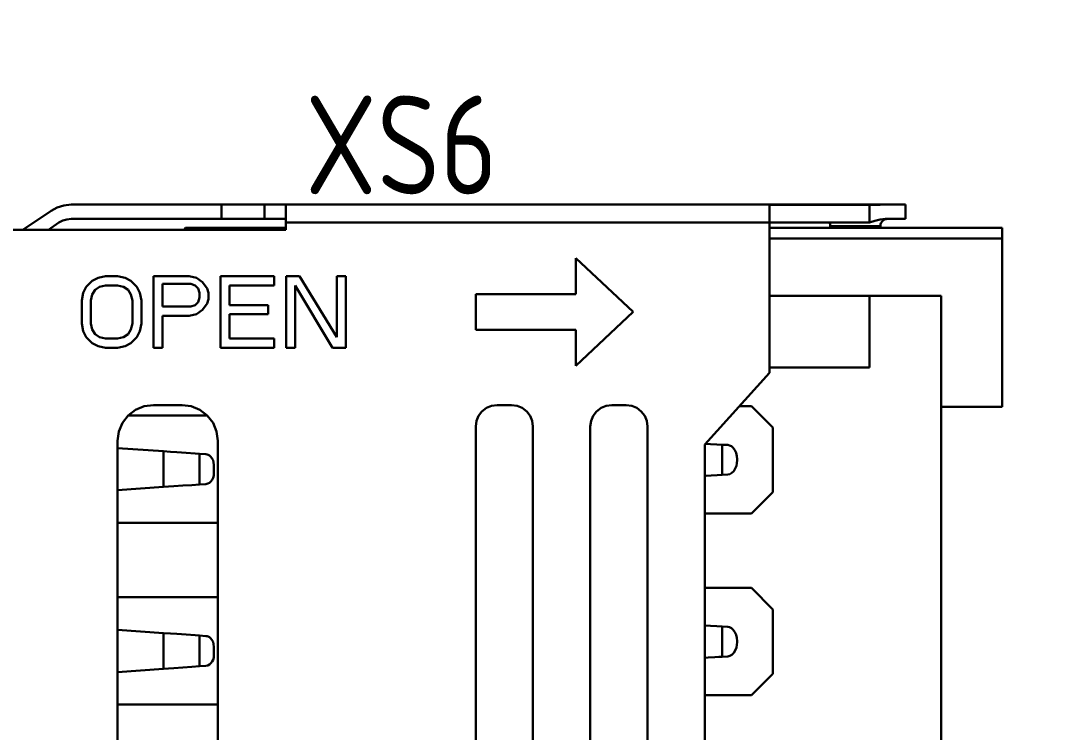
# Model space of a CAD drawing. Header units: inches. Extents: x -969 to 2045, y -594 to 12.
# Drawn here: x 1316.57 to 1331.03, y -235.54 to -225.6 of the extents above; entities that cross this region are included whole.
import ezdxf

# ---------------------------------------------------------------- set-up
doc = ezdxf.new("R2010")
doc.units = ezdxf.units.IN
doc.header["$MEASUREMENT"] = 0
doc.styles.add('GOST type A0', font='gost.TTF', dxfattribs={"height": 2.116667})
doc.dimstyles.new('GOST type A', dxfattribs={"dimtxt": 3.5, "dimasz": 3, "dimexe": 2, "dimexo": 0, "dimgap": 1, "dimtad": 1, "dimtoh": 1, "dimtxsty": 'GOST type A0', "dimcen": 0, "dimazin": 2, "dimtfac": 1, "dimtmove": 0, "dimatfit": 3, "dimfxl": 1, "dimarcsym": 0})

# ---------------------------------------------------------------- blocks, each defined once
blk = doc.blocks.new('*D46')
at = {"color": 0, "lineweight": -2, "transparency": 16777216}
for p, q in [((1330.161, -124.527), (1346.43, -124.527)), ((1344.43, -127.527), (1344.43, -296.527)), ((1330.161, -299.527), (1346.43, -299.527))]:
    blk.add_line(p, q, dxfattribs=at)
at = {"color": 0, "transparency": 16777216}
for points in [[(1343.93, -127.527), (1344.93, -127.527), (1344.43, -124.527)], [(1343.93, -296.527), (1344.93, -296.527), (1344.43, -299.527)]]:
    blk.add_solid(points, dxfattribs=at)
at = {"layer": 'DEFPOINTS', "color": 0, "transparency": 16777216}
for p in [(1330.161, -124.527), (1330.161, -299.527), (1344.43, -299.527)]:
    blk.add_point(p, dxfattribs=at)
at = {"color": 0, "transparency": 16777216, "insert": (1342.371, -212.027), "char_height": 2.1167, "attachment_point": 5, "rotation": 90, "style": 'GOST type A0'}
blk.add_mtext('175*', dxfattribs=at)

msp = doc.modelspace()

# ---------------------------------------------------------------- linework, layer by layer
at = {"color": 7, "lineweight": 30}
for p, q in [((1316.996, -228.257), (1316.602, -228.522)), ((1316.996, -228.257), (1316.602, -228.522)), ((1316.996, -228.257), (1316.602, -228.522)), ((1316.996, -228.257), (1316.602, -228.522)), ((1317.082, -228.211), (1316.996, -228.257)), ((1317.082, -228.211), (1316.996, -228.257)), ((1317.082, -228.211), (1316.996, -228.257)), ((1317.082, -228.211), (1316.996, -228.257)), ((1317.177, -228.182), (1317.082, -228.211)), ((1317.177, -228.182), (1317.082, -228.211)), ((1317.177, -228.182), (1317.082, -228.211)), ((1317.177, -228.182), (1317.082, -228.211)), ((1317.275, -228.172), (1317.177, -228.182)), ((1317.275, -228.172), (1317.177, -228.182)), ((1317.275, -228.172), (1317.177, -228.182)), ((1317.275, -228.172), (1317.177, -228.182)), ((1328.925, -228.172), (1317.275, -228.172)), ((1319.375, -228.172), (1317.275, -228.172)), ((1328.925, -228.172), (1317.275, -228.172)), ((1319.375, -228.172), (1317.275, -228.172)), ((1319.375, -228.172), (1319.375, -228.372)), ((1319.375, -228.172), (1319.975, -228.172)), ((1319.375, -228.172), (1319.375, -228.372)), ((1319.375, -228.172), (1319.975, -228.172)), ((1320.053, -228.172), (1319.975, -228.172)), ((1319.975, -228.172), (1319.975, -228.372)), ((1320.053, -228.172), (1319.975, -228.172)), ((1319.975, -228.172), (1319.975, -228.372)), ((1320.125, -228.172), (1320.053, -228.172)), ((1320.125, -228.172), (1320.053, -228.172)), ((1320.187, -228.172), (1320.125, -228.172)), ((1320.187, -228.172), (1320.125, -228.172)), ((1320.235, -228.172), (1320.187, -228.172)), ((1320.235, -228.172), (1320.187, -228.172)), ((1320.265, -228.172), (1320.235, -228.172)), ((1320.265, -228.172), (1320.235, -228.172)), ((1320.265, -228.172), (1320.275, -228.172)), ((1320.265, -228.172), (1320.275, -228.172)), ((1320.275, -228.172), (1328.643, -228.172)), ((1320.275, -228.172), (1320.275, -228.18)), ((1320.275, -228.172), (1328.643, -228.172)), ((1320.275, -228.172), (1320.275, -228.18)), ((1320.275, -228.18), (1320.275, -228.357)), ((1320.275, -228.18), (1320.275, -228.205)), ((1320.275, -228.18), (1320.275, -228.357)), ((1320.275, -228.18), (1320.275, -228.205)), ((1320.275, -228.205), (1320.275, -228.245)), ((1320.275, -228.205), (1320.275, -228.245)), ((1320.275, -228.245), (1320.275, -228.297)), ((1320.275, -228.245), (1320.275, -228.297)), ((1320.275, -228.297), (1320.275, -228.357)), ((1320.275, -228.297), (1320.275, -228.357)), ((1328.425, -228.177), (1327.025, -228.177)), ((1327.025, -228.177), (1327.025, -228.2)), ((1328.425, -228.177), (1327.025, -228.177)), ((1327.025, -228.177), (1327.025, -228.2)), ((1327.025, -228.2), (1327.025, -228.354)), ((1327.025, -228.2), (1327.025, -228.239)), ((1327.025, -228.2), (1327.025, -228.354)), ((1327.025, -228.2), (1327.025, -228.239)), ((1327.025, -228.239), (1327.025, -228.292)), ((1327.025, -228.239), (1327.025, -228.292)), ((1327.025, -228.292), (1327.025, -228.354)), ((1327.025, -228.292), (1327.025, -228.354)), ((1328.5, -228.176), (1328.425, -228.177)), ((1328.5, -228.176), (1328.425, -228.177)), ((1328.425, -228.177), (1328.425, -228.422)), ((1328.425, -228.177), (1328.425, -228.422)), ((1328.573, -228.173), (1328.5, -228.176)), ((1328.573, -228.173), (1328.5, -228.176)), ((1328.643, -228.172), (1328.573, -228.173)), ((1328.643, -228.172), (1328.573, -228.173)), ((1328.759, -228.172), (1328.643, -228.172)), ((1328.759, -228.172), (1328.643, -228.172)), ((1328.849, -228.172), (1328.759, -228.172)), ((1328.849, -228.172), (1328.759, -228.172)), ((1328.905, -228.172), (1328.849, -228.172)), ((1328.905, -228.172), (1328.849, -228.172)), ((1328.905, -228.172), (1328.925, -228.172)), ((1328.905, -228.172), (1328.925, -228.172)), ((1328.925, -228.372), (1328.925, -228.172)), ((1328.925, -228.172), (1328.925, -228.372)), ((1328.925, -228.372), (1328.925, -228.172)), ((1328.925, -228.172), (1328.925, -228.372)), ((1317.107, -228.423), (1316.961, -228.522)), ((1317.107, -228.423), (1316.961, -228.522)), ((1317.159, -228.395), (1317.107, -228.423)), ((1317.159, -228.395), (1317.107, -228.423)), ((1317.216, -228.378), (1317.159, -228.395)), ((1317.216, -228.378), (1317.159, -228.395)), ((1317.275, -228.372), (1317.216, -228.378)), ((1317.275, -228.372), (1317.216, -228.378)), ((1319.375, -228.372), (1317.275, -228.372)), ((1319.375, -228.372), (1317.275, -228.372)), ((1319.375, -228.372), (1319.975, -228.372)), ((1319.375, -228.372), (1319.975, -228.372)), ((1320.053, -228.372), (1319.975, -228.372)), ((1320.053, -228.372), (1319.975, -228.372)), ((1320.125, -228.372), (1320.053, -228.372)), ((1320.125, -228.372), (1320.053, -228.372)), ((1320.187, -228.372), (1320.125, -228.372)), ((1320.187, -228.372), (1320.125, -228.372)), ((1320.235, -228.372), (1320.187, -228.372)), ((1320.235, -228.372), (1320.187, -228.372)), ((1320.265, -228.372), (1320.235, -228.372)), ((1320.265, -228.372), (1320.235, -228.372)), ((1320.265, -228.372), (1320.275, -228.372)), ((1320.265, -228.372), (1320.275, -228.372)), ((1320.275, -228.357), (1320.275, -228.422)), ((1320.275, -228.357), (1320.275, -228.422)), ((1320.275, -228.422), (1320.275, -228.522)), ((1320.275, -228.422), (1327.025, -228.422)), ((1320.275, -228.422), (1320.275, -228.522)), ((1320.275, -228.422), (1327.025, -228.422)), ((1327.025, -228.354), (1327.025, -228.422)), ((1327.025, -228.354), (1327.025, -228.422)), ((1327.025, -228.422), (1327.025, -230.522)), ((1328.425, -228.422), (1327.025, -228.422)), ((1327.025, -228.422), (1327.025, -230.522)), ((1328.425, -228.422), (1327.025, -228.422)), ((1327.861, -228.422), (1327.863, -228.425)), ((1327.861, -228.422), (1327.863, -228.425)), ((1327.862, -228.422), (1327.868, -228.431)), ((1327.862, -228.422), (1327.868, -228.431)), ((1327.863, -228.425), (1327.867, -228.433)), ((1327.863, -228.425), (1327.867, -228.433)), ((1327.867, -228.433), (1327.872, -228.447)), ((1327.867, -228.433), (1327.872, -228.447)), ((1327.868, -228.431), (1327.868, -228.433)), ((1327.868, -228.431), (1327.868, -228.433)), ((1327.868, -228.433), (1327.874, -228.451)), ((1327.868, -228.433), (1327.874, -228.451)), ((1328.498, -228.399), (1328.425, -228.422)), ((1328.498, -228.399), (1328.425, -228.422)), ((1328.571, -228.38), (1328.498, -228.399)), ((1328.571, -228.38), (1328.498, -228.399)), ((1328.643, -228.372), (1328.571, -228.38)), ((1328.643, -228.372), (1328.571, -228.38)), ((1328.578, -228.447), (1328.583, -228.433)), ((1328.583, -228.433), (1328.578, -228.447)), ((1328.578, -228.447), (1328.583, -228.433)), ((1328.583, -228.433), (1328.578, -228.447)), ((1328.583, -228.433), (1328.586, -228.425)), ((1328.586, -228.425), (1328.583, -228.433)), ((1328.583, -228.433), (1328.586, -228.425)), ((1328.586, -228.425), (1328.583, -228.433)), ((1328.586, -228.425), (1328.594, -228.413)), ((1328.594, -228.413), (1328.586, -228.425)), ((1328.586, -228.425), (1328.594, -228.413)), ((1328.594, -228.413), (1328.586, -228.425)), ((1328.594, -228.413), (1328.599, -228.407)), ((1328.599, -228.407), (1328.594, -228.413)), ((1328.594, -228.413), (1328.599, -228.407)), ((1328.599, -228.407), (1328.594, -228.413)), ((1328.599, -228.407), (1328.609, -228.396)), ((1328.609, -228.396), (1328.599, -228.407)), ((1328.599, -228.407), (1328.609, -228.396)), ((1328.609, -228.396), (1328.599, -228.407)), ((1328.609, -228.396), (1328.615, -228.392)), ((1328.615, -228.392), (1328.609, -228.396)), ((1328.609, -228.396), (1328.615, -228.392)), ((1328.615, -228.392), (1328.609, -228.396)), ((1328.615, -228.392), (1328.628, -228.384)), ((1328.628, -228.384), (1328.615, -228.392)), ((1328.615, -228.392), (1328.628, -228.384)), ((1328.628, -228.384), (1328.615, -228.392)), ((1328.628, -228.384), (1328.634, -228.381)), ((1328.634, -228.381), (1328.628, -228.384)), ((1328.628, -228.384), (1328.634, -228.381)), ((1328.634, -228.381), (1328.628, -228.384)), ((1328.634, -228.381), (1328.65, -228.375)), ((1328.65, -228.375), (1328.634, -228.381)), ((1328.634, -228.381), (1328.65, -228.375)), ((1328.65, -228.375), (1328.634, -228.381)), ((1328.759, -228.372), (1328.643, -228.372)), ((1328.643, -228.372), (1328.643, -228.372)), ((1328.759, -228.372), (1328.643, -228.372)), ((1328.643, -228.372), (1328.643, -228.372)), ((1328.65, -228.375), (1328.654, -228.374)), ((1328.654, -228.374), (1328.65, -228.375)), ((1328.65, -228.375), (1328.654, -228.374)), ((1328.654, -228.374), (1328.65, -228.375)), ((1328.654, -228.374), (1328.665, -228.372)), ((1328.665, -228.372), (1328.654, -228.374)), ((1328.654, -228.374), (1328.665, -228.372)), ((1328.665, -228.372), (1328.654, -228.374)), ((1328.665, -228.372), (1328.925, -228.372)), ((1328.675, -228.372), (1328.665, -228.372)), ((1328.665, -228.372), (1328.665, -228.372)), ((1328.665, -228.372), (1328.925, -228.372)), ((1328.675, -228.372), (1328.665, -228.372)), ((1328.665, -228.372), (1328.665, -228.372)), ((1328.849, -228.372), (1328.759, -228.372)), ((1328.849, -228.372), (1328.759, -228.372)), ((1328.905, -228.372), (1328.849, -228.372)), ((1328.905, -228.372), (1328.849, -228.372)), ((1328.905, -228.372), (1328.925, -228.372)), ((1328.905, -228.372), (1328.925, -228.372)), ((1315.375, -228.522), (1320.275, -228.522)), ((1315.375, -228.522), (1320.275, -228.522)), ((1316.602, -228.522), (1316.55, -228.522)), ((1316.602, -228.522), (1316.55, -228.522)), ((1318.875, -228.497), (1318.85, -228.522)), ((1318.875, -228.497), (1318.85, -228.522)), ((1320.275, -228.497), (1318.875, -228.497)), ((1320.275, -228.497), (1318.875, -228.497)), ((1327.025, -228.497), (1330.275, -228.497)), ((1327.025, -228.497), (1330.275, -228.497)), ((1327.872, -228.447), (1327.873, -228.452)), ((1327.872, -228.447), (1327.873, -228.452)), ((1327.873, -228.452), (1327.874, -228.462)), ((1327.873, -228.452), (1327.874, -228.462)), ((1327.874, -228.451), (1327.875, -228.452)), ((1327.874, -228.451), (1327.875, -228.452)), ((1327.874, -228.462), (1327.875, -228.472)), ((1327.874, -228.462), (1327.875, -228.472)), ((1327.875, -228.452), (1327.876, -228.462)), ((1327.875, -228.452), (1327.876, -228.462)), ((1327.875, -228.472), (1327.875, -228.497)), ((1327.875, -228.472), (1327.875, -228.472)), ((1327.876, -228.472), (1327.875, -228.472)), ((1327.875, -228.472), (1327.875, -228.497)), ((1327.875, -228.472), (1327.875, -228.472)), ((1327.876, -228.472), (1327.875, -228.472)), ((1327.876, -228.462), (1327.876, -228.472)), ((1327.876, -228.462), (1327.876, -228.472)), ((1327.896, -228.472), (1327.876, -228.472)), ((1327.876, -228.472), (1327.876, -228.472)), ((1327.896, -228.472), (1327.876, -228.472)), ((1327.876, -228.472), (1327.876, -228.472)), ((1327.936, -228.472), (1327.896, -228.472)), ((1327.936, -228.472), (1327.896, -228.472)), ((1327.995, -228.472), (1327.936, -228.472)), ((1327.995, -228.472), (1327.936, -228.472)), ((1328.069, -228.472), (1327.995, -228.472)), ((1328.069, -228.472), (1327.995, -228.472)), ((1328.153, -228.472), (1328.069, -228.472)), ((1328.153, -228.472), (1328.069, -228.472)), ((1328.241, -228.472), (1328.153, -228.472)), ((1328.241, -228.472), (1328.153, -228.472)), ((1328.328, -228.472), (1328.241, -228.472)), ((1328.328, -228.472), (1328.241, -228.472)), ((1328.409, -228.472), (1328.328, -228.472)), ((1328.409, -228.472), (1328.328, -228.472)), ((1328.478, -228.472), (1328.409, -228.472)), ((1328.478, -228.472), (1328.409, -228.472)), ((1328.531, -228.472), (1328.478, -228.472)), ((1328.531, -228.472), (1328.478, -228.472)), ((1328.564, -228.472), (1328.531, -228.472)), ((1328.564, -228.472), (1328.531, -228.472)), ((1328.564, -228.472), (1328.575, -228.472)), ((1328.564, -228.472), (1328.575, -228.472)), ((1328.575, -228.462), (1328.577, -228.452)), ((1328.577, -228.452), (1328.575, -228.462)), ((1328.575, -228.462), (1328.577, -228.452)), ((1328.577, -228.452), (1328.575, -228.462)), ((1328.575, -228.497), (1328.575, -228.462)), ((1328.575, -228.462), (1328.575, -228.472)), ((1328.575, -228.497), (1328.575, -228.462)), ((1328.575, -228.462), (1328.575, -228.472)), ((1328.575, -228.472), (1328.575, -228.497)), ((1328.575, -228.472), (1328.575, -228.497)), ((1330.275, -228.497), (1328.575, -228.497)), ((1330.275, -228.497), (1328.575, -228.497)), ((1328.577, -228.452), (1328.578, -228.447)), ((1328.578, -228.447), (1328.577, -228.452)), ((1328.577, -228.452), (1328.578, -228.447)), ((1328.578, -228.447), (1328.577, -228.452)), ((1330.275, -230.997), (1330.275, -228.497)), ((1330.275, -228.497), (1330.275, -228.647)), ((1330.275, -230.997), (1330.275, -228.497)), ((1330.275, -228.497), (1330.275, -228.647)), ((1327.025, -228.647), (1330.275, -228.647)), ((1327.025, -228.647), (1330.275, -228.647)), ((1330.275, -228.647), (1330.275, -230.997)), ((1330.275, -228.647), (1330.275, -230.997)), ((1324.325, -228.922), (1325.125, -229.672)), ((1324.325, -228.922), (1324.325, -229.422)), ((1324.325, -228.922), (1325.125, -229.672)), ((1324.325, -228.922), (1324.325, -229.422)), ((1317.571, -229.236), (1317.487, -229.321)), ((1317.571, -229.236), (1317.487, -229.321)), ((1317.654, -229.193), (1317.571, -229.236)), ((1317.654, -229.193), (1317.571, -229.236)), ((1317.758, -229.172), (1317.654, -229.193)), ((1317.758, -229.172), (1317.654, -229.193)), ((1317.758, -229.3), (1317.675, -229.321)), ((1317.758, -229.3), (1317.675, -229.321)), ((1317.925, -229.172), (1317.758, -229.172)), ((1317.925, -229.172), (1317.758, -229.172)), ((1317.925, -229.3), (1317.758, -229.3)), ((1317.925, -229.3), (1317.758, -229.3)), ((1317.925, -229.172), (1318.029, -229.193)), ((1317.925, -229.172), (1318.029, -229.193)), ((1317.925, -229.3), (1318.008, -229.321)), ((1317.925, -229.3), (1318.008, -229.321)), ((1318.029, -229.193), (1318.112, -229.236)), ((1318.029, -229.193), (1318.112, -229.236)), ((1318.112, -229.236), (1318.196, -229.321)), ((1318.112, -229.236), (1318.196, -229.321)), ((1318.925, -229.172), (1318.425, -229.172)), ((1318.425, -229.172), (1318.425, -230.172)), ((1318.925, -229.172), (1318.425, -229.172)), ((1318.425, -229.172), (1318.425, -230.172)), ((1318.946, -229.278), (1318.55, -229.278)), ((1318.55, -229.278), (1318.55, -229.597)), ((1318.946, -229.278), (1318.55, -229.278)), ((1318.55, -229.278), (1318.55, -229.597)), ((1318.925, -229.172), (1319.029, -229.193)), ((1318.925, -229.172), (1319.029, -229.193)), ((1318.946, -229.278), (1319.008, -229.3)), ((1318.946, -229.278), (1319.008, -229.3)), ((1319.008, -229.3), (1319.05, -229.342)), ((1319.008, -229.3), (1319.05, -229.342)), ((1319.029, -229.193), (1319.112, -229.257)), ((1319.029, -229.193), (1319.112, -229.257)), ((1319.112, -229.257), (1319.175, -229.342)), ((1319.112, -229.257), (1319.175, -229.342)), ((1319.362, -229.172), (1320.112, -229.172)), ((1319.362, -229.172), (1319.362, -230.172)), ((1319.362, -229.172), (1320.112, -229.172)), ((1319.362, -229.172), (1319.362, -230.172)), ((1319.487, -229.3), (1320.112, -229.3)), ((1319.487, -229.3), (1319.487, -229.576)), ((1319.487, -229.3), (1320.112, -229.3)), ((1319.487, -229.3), (1319.487, -229.576)), ((1320.112, -229.172), (1320.112, -229.3)), ((1320.112, -229.172), (1320.112, -229.3)), ((1320.467, -229.172), (1320.279, -229.172)), ((1320.279, -229.172), (1320.279, -230.172)), ((1320.467, -229.172), (1320.279, -229.172)), ((1320.279, -229.172), (1320.279, -230.172)), ((1320.404, -229.3), (1320.404, -230.172)), ((1320.404, -229.3), (1320.925, -230.172)), ((1320.404, -229.3), (1320.404, -230.172)), ((1320.404, -229.3), (1320.925, -230.172)), ((1320.467, -229.172), (1320.987, -230.023)), ((1320.467, -229.172), (1320.987, -230.023)), ((1321.112, -229.172), (1320.987, -229.172)), ((1320.987, -229.172), (1320.987, -230.023)), ((1321.112, -229.172), (1320.987, -229.172)), ((1320.987, -229.172), (1320.987, -230.023)), ((1321.112, -229.172), (1321.112, -230.172)), ((1321.112, -229.172), (1321.112, -230.172)), ((1317.446, -229.406), (1317.425, -229.512)), ((1317.446, -229.406), (1317.425, -229.512)), ((1317.487, -229.321), (1317.446, -229.406)), ((1317.487, -229.321), (1317.446, -229.406)), ((1317.571, -229.427), (1317.55, -229.512)), ((1317.571, -229.427), (1317.55, -229.512)), ((1317.612, -229.363), (1317.571, -229.427)), ((1317.612, -229.363), (1317.571, -229.427)), ((1317.675, -229.321), (1317.612, -229.363)), ((1317.675, -229.321), (1317.612, -229.363)), ((1318.008, -229.321), (1318.071, -229.363)), ((1318.008, -229.321), (1318.071, -229.363)), ((1318.071, -229.363), (1318.112, -229.427)), ((1318.071, -229.363), (1318.112, -229.427)), ((1318.112, -229.427), (1318.133, -229.512)), ((1318.112, -229.427), (1318.133, -229.512)), ((1318.196, -229.321), (1318.237, -229.406)), ((1318.196, -229.321), (1318.237, -229.406)), ((1318.237, -229.406), (1318.258, -229.512)), ((1318.237, -229.406), (1318.258, -229.512)), ((1319.05, -229.342), (1319.071, -229.406)), ((1319.05, -229.342), (1319.071, -229.406)), ((1319.071, -229.406), (1319.071, -229.47)), ((1319.071, -229.406), (1319.071, -229.47)), ((1319.175, -229.342), (1319.196, -229.406)), ((1319.175, -229.342), (1319.196, -229.406)), ((1319.196, -229.406), (1319.196, -229.491)), ((1319.196, -229.406), (1319.196, -229.491)), ((1322.925, -229.422), (1324.325, -229.422)), ((1322.925, -229.422), (1322.925, -229.922)), ((1322.925, -229.422), (1324.325, -229.422)), ((1322.925, -229.422), (1322.925, -229.922)), ((1327.025, -229.447), (1329.425, -229.447)), ((1327.025, -229.447), (1329.425, -229.447)), ((1328.425, -229.447), (1328.425, -230.447)), ((1328.425, -229.447), (1328.425, -230.447)), ((1329.425, -229.447), (1329.425, -230.997)), ((1329.425, -229.447), (1329.425, -230.997)), ((1317.425, -229.512), (1317.425, -229.831)), ((1317.425, -229.512), (1317.425, -229.831)), ((1317.55, -229.512), (1317.55, -229.831)), ((1317.55, -229.512), (1317.55, -229.831)), ((1318.133, -229.512), (1318.133, -229.831)), ((1318.133, -229.512), (1318.133, -229.831)), ((1318.258, -229.512), (1318.258, -229.831)), ((1318.258, -229.512), (1318.258, -229.831)), ((1318.55, -229.597), (1318.946, -229.597)), ((1318.55, -229.597), (1318.946, -229.597)), ((1319.008, -229.576), (1318.946, -229.597)), ((1319.008, -229.576), (1318.946, -229.597)), ((1319.05, -229.534), (1319.008, -229.576)), ((1319.05, -229.534), (1319.008, -229.576)), ((1319.071, -229.47), (1319.05, -229.534)), ((1319.071, -229.47), (1319.05, -229.534)), ((1319.175, -229.555), (1319.112, -229.64)), ((1319.175, -229.555), (1319.112, -229.64)), ((1319.196, -229.491), (1319.175, -229.555)), ((1319.196, -229.491), (1319.175, -229.555)), ((1319.487, -229.576), (1320.029, -229.576)), ((1319.487, -229.576), (1320.029, -229.576)), ((1320.029, -229.576), (1320.029, -229.704)), ((1320.029, -229.576), (1320.029, -229.704)), ((1318.55, -229.725), (1318.55, -230.172)), ((1318.925, -229.725), (1318.55, -229.725)), ((1318.55, -229.725), (1318.55, -230.172)), ((1318.925, -229.725), (1318.55, -229.725)), ((1319.029, -229.704), (1318.925, -229.725)), ((1319.029, -229.704), (1318.925, -229.725)), ((1319.112, -229.64), (1319.029, -229.704)), ((1319.112, -229.64), (1319.029, -229.704)), ((1319.487, -229.704), (1319.487, -230.044)), ((1319.487, -229.704), (1320.029, -229.704)), ((1319.487, -229.704), (1319.487, -230.044)), ((1319.487, -229.704), (1320.029, -229.704)), ((1325.125, -229.672), (1324.325, -230.422)), ((1325.125, -229.672), (1324.325, -230.422)), ((1317.425, -229.831), (1317.446, -229.938)), ((1317.425, -229.831), (1317.446, -229.938)), ((1317.55, -229.831), (1317.571, -229.917)), ((1317.55, -229.831), (1317.571, -229.917)), ((1318.133, -229.831), (1318.112, -229.917)), ((1318.133, -229.831), (1318.112, -229.917)), ((1318.258, -229.831), (1318.237, -229.938)), ((1318.258, -229.831), (1318.237, -229.938)), ((1317.446, -229.938), (1317.487, -230.023)), ((1317.446, -229.938), (1317.487, -230.023)), ((1317.487, -230.023), (1317.571, -230.108)), ((1317.487, -230.023), (1317.571, -230.108)), ((1317.571, -229.917), (1317.612, -229.98)), ((1317.571, -229.917), (1317.612, -229.98)), ((1317.612, -229.98), (1317.675, -230.023)), ((1317.612, -229.98), (1317.675, -230.023)), ((1317.675, -230.023), (1317.758, -230.044)), ((1317.675, -230.023), (1317.758, -230.044)), ((1318.008, -230.023), (1317.925, -230.044)), ((1318.008, -230.023), (1317.925, -230.044)), ((1318.071, -229.98), (1318.008, -230.023)), ((1318.071, -229.98), (1318.008, -230.023)), ((1318.112, -229.917), (1318.071, -229.98)), ((1318.112, -229.917), (1318.071, -229.98)), ((1318.196, -230.023), (1318.112, -230.108)), ((1318.196, -230.023), (1318.112, -230.108)), ((1318.237, -229.938), (1318.196, -230.023)), ((1318.237, -229.938), (1318.196, -230.023)), ((1322.925, -229.922), (1324.325, -229.922)), ((1322.925, -229.922), (1324.325, -229.922)), ((1324.325, -229.922), (1324.325, -230.422)), ((1324.325, -229.922), (1324.325, -230.422)), ((1317.571, -230.108), (1317.654, -230.151)), ((1317.571, -230.108), (1317.654, -230.151)), ((1317.654, -230.151), (1317.758, -230.172)), ((1317.654, -230.151), (1317.758, -230.172)), ((1317.758, -230.044), (1317.925, -230.044)), ((1317.758, -230.044), (1317.925, -230.044)), ((1317.925, -230.172), (1317.758, -230.172)), ((1317.925, -230.172), (1317.758, -230.172)), ((1318.029, -230.151), (1317.925, -230.172)), ((1318.029, -230.151), (1317.925, -230.172)), ((1318.112, -230.108), (1318.029, -230.151)), ((1318.112, -230.108), (1318.029, -230.151)), ((1318.55, -230.172), (1318.425, -230.172)), ((1318.55, -230.172), (1318.425, -230.172)), ((1319.362, -230.172), (1320.112, -230.172)), ((1319.362, -230.172), (1320.112, -230.172)), ((1319.487, -230.044), (1320.112, -230.044)), ((1319.487, -230.044), (1320.112, -230.044)), ((1320.112, -230.044), (1320.112, -230.172)), ((1320.112, -230.044), (1320.112, -230.172)), ((1320.404, -230.172), (1320.279, -230.172)), ((1320.404, -230.172), (1320.279, -230.172)), ((1321.112, -230.172), (1320.925, -230.172)), ((1321.112, -230.172), (1320.925, -230.172)), ((1328.425, -230.447), (1327.025, -230.447)), ((1328.425, -230.447), (1327.025, -230.447)), ((1327.025, -230.522), (1326.125, -231.522)), ((1327.025, -230.522), (1326.125, -231.522)), ((1318.175, -231.039), (1318.071, -231.118)), ((1318.175, -231.039), (1318.071, -231.118)), ((1318.296, -230.989), (1318.175, -231.039)), ((1318.296, -230.989), (1318.175, -231.039)), ((1318.425, -230.972), (1318.296, -230.989)), ((1318.425, -230.972), (1318.296, -230.989)), ((1318.825, -230.972), (1318.425, -230.972)), ((1318.825, -230.972), (1318.425, -230.972)), ((1318.825, -230.972), (1318.954, -230.989)), ((1318.825, -230.972), (1318.954, -230.989)), ((1318.954, -230.989), (1319.075, -231.039)), ((1318.954, -230.989), (1319.075, -231.039)), ((1319.075, -231.039), (1319.178, -231.118)), ((1319.075, -231.039), (1319.178, -231.118)), ((1323.075, -231.012), (1323.013, -231.06)), ((1323.075, -231.012), (1323.013, -231.06)), ((1323.147, -230.982), (1323.075, -231.012)), ((1323.147, -230.982), (1323.075, -231.012)), ((1323.225, -230.972), (1323.147, -230.982)), ((1323.225, -230.972), (1323.147, -230.982)), ((1323.225, -230.972), (1323.425, -230.972)), ((1323.225, -230.972), (1323.425, -230.972)), ((1323.425, -230.972), (1323.503, -230.982)), ((1323.425, -230.972), (1323.503, -230.982)), ((1323.503, -230.982), (1323.575, -231.012)), ((1323.503, -230.982), (1323.575, -231.012)), ((1323.575, -231.012), (1323.637, -231.06)), ((1323.575, -231.012), (1323.637, -231.06)), ((1324.675, -231.012), (1324.613, -231.06)), ((1324.675, -231.012), (1324.613, -231.06)), ((1324.747, -230.982), (1324.675, -231.012)), ((1324.747, -230.982), (1324.675, -231.012)), ((1324.825, -230.972), (1324.747, -230.982)), ((1324.825, -230.972), (1324.747, -230.982)), ((1325.025, -230.972), (1324.825, -230.972)), ((1325.025, -230.972), (1324.825, -230.972)), ((1325.025, -230.972), (1325.103, -230.982)), ((1325.025, -230.972), (1325.103, -230.982)), ((1325.103, -230.982), (1325.175, -231.012)), ((1325.103, -230.982), (1325.175, -231.012)), ((1325.175, -231.012), (1325.237, -231.06)), ((1325.175, -231.012), (1325.237, -231.06)), ((1326.775, -230.987), (1326.606, -230.987)), ((1326.775, -230.987), (1326.606, -230.987)), ((1326.775, -230.987), (1327.075, -231.287)), ((1326.775, -230.987), (1327.075, -231.287)), ((1329.425, -240.047), (1329.425, -230.997)), ((1329.425, -230.997), (1330.275, -230.997)), ((1329.425, -230.997), (1329.425, -240.047)), ((1330.275, -230.997), (1329.425, -230.997)), ((1329.425, -240.047), (1329.425, -230.997)), ((1329.425, -230.997), (1330.275, -230.997)), ((1329.425, -230.997), (1329.425, -240.047)), ((1330.275, -230.997), (1329.425, -230.997)), ((1318.071, -231.118), (1317.992, -231.222)), ((1318.071, -231.118), (1317.992, -231.222)), ((1319.177, -231.117), (1318.073, -231.117)), ((1319.177, -231.117), (1318.073, -231.117)), ((1319.178, -231.118), (1319.258, -231.222)), ((1319.178, -231.118), (1319.258, -231.222)), ((1322.965, -231.122), (1322.935, -231.194)), ((1322.965, -231.122), (1322.935, -231.194)), ((1323.013, -231.06), (1322.965, -231.122)), ((1323.013, -231.06), (1322.965, -231.122)), ((1323.637, -231.06), (1323.685, -231.122)), ((1323.637, -231.06), (1323.685, -231.122)), ((1323.685, -231.122), (1323.715, -231.194)), ((1323.685, -231.122), (1323.715, -231.194)), ((1324.565, -231.122), (1324.535, -231.194)), ((1324.565, -231.122), (1324.535, -231.194)), ((1324.613, -231.06), (1324.565, -231.122)), ((1324.613, -231.06), (1324.565, -231.122)), ((1325.237, -231.06), (1325.285, -231.122)), ((1325.237, -231.06), (1325.285, -231.122)), ((1325.285, -231.122), (1325.315, -231.194)), ((1325.285, -231.122), (1325.315, -231.194)), ((1317.992, -231.222), (1317.942, -231.342)), ((1317.992, -231.222), (1317.942, -231.342)), ((1319.258, -231.222), (1319.308, -231.342)), ((1319.258, -231.222), (1319.308, -231.342)), ((1322.935, -231.194), (1322.925, -231.272)), ((1322.935, -231.194), (1322.925, -231.272)), ((1322.925, -231.272), (1322.925, -240.172)), ((1322.925, -231.272), (1322.925, -240.172)), ((1323.715, -231.194), (1323.725, -231.272)), ((1323.715, -231.194), (1323.725, -231.272)), ((1323.725, -231.272), (1323.725, -240.172)), ((1323.725, -231.272), (1323.725, -240.172)), ((1324.535, -231.194), (1324.525, -231.272)), ((1324.535, -231.194), (1324.525, -231.272)), ((1324.525, -231.272), (1324.525, -240.172)), ((1324.525, -231.272), (1324.525, -240.172)), ((1325.315, -231.194), (1325.325, -231.272)), ((1325.315, -231.194), (1325.325, -231.272)), ((1325.325, -231.272), (1325.325, -240.172)), ((1325.325, -231.272), (1325.325, -240.172)), ((1327.075, -231.287), (1327.075, -232.187)), ((1327.075, -231.287), (1327.075, -232.187)), ((1317.942, -231.342), (1317.925, -231.472)), ((1317.942, -231.342), (1317.925, -231.472)), ((1317.925, -231.472), (1317.925, -238.472)), ((1317.925, -231.472), (1317.925, -238.472)), ((1319.308, -231.342), (1319.325, -231.472)), ((1319.308, -231.342), (1319.325, -231.472)), ((1319.325, -231.472), (1319.325, -238.472)), ((1319.325, -231.472), (1319.325, -238.472)), ((1317.925, -231.572), (1318.566, -231.617)), ((1317.925, -231.572), (1318.566, -231.617)), ((1318.566, -231.617), (1318.664, -231.624)), ((1318.566, -231.617), (1318.566, -232.116)), ((1318.566, -231.617), (1318.664, -231.624)), ((1318.566, -231.617), (1318.566, -232.116)), ((1318.664, -231.624), (1318.754, -231.63)), ((1318.664, -231.624), (1318.754, -231.63)), ((1326.125, -231.522), (1326.125, -239.522)), ((1326.125, -231.522), (1326.125, -239.522)), ((1326.133, -231.513), (1326.14, -231.513)), ((1326.133, -231.513), (1326.14, -231.513)), ((1326.14, -231.513), (1326.204, -231.517)), ((1326.14, -231.513), (1326.204, -231.517)), ((1326.204, -231.517), (1326.292, -231.521)), ((1326.204, -231.517), (1326.292, -231.521)), ((1326.292, -231.521), (1326.368, -231.526)), ((1326.292, -231.521), (1326.368, -231.526)), ((1326.368, -231.526), (1326.444, -231.53)), ((1326.368, -231.526), (1326.368, -231.948)), ((1326.368, -231.526), (1326.444, -231.53)), ((1326.368, -231.526), (1326.368, -231.948)), ((1326.444, -231.53), (1326.47, -231.535)), ((1326.444, -231.53), (1326.47, -231.535)), ((1326.47, -231.535), (1326.495, -231.547)), ((1326.47, -231.535), (1326.495, -231.547)), ((1326.495, -231.547), (1326.521, -231.57)), ((1326.495, -231.547), (1326.521, -231.57)), ((1326.521, -231.57), (1326.544, -231.603)), ((1326.521, -231.57), (1326.544, -231.603)), ((1326.544, -231.603), (1326.561, -231.641)), ((1326.544, -231.603), (1326.561, -231.641)), ((1318.754, -231.63), (1318.882, -231.639)), ((1318.754, -231.63), (1318.882, -231.639)), ((1318.882, -231.639), (1319.007, -231.648)), ((1318.882, -231.639), (1319.007, -231.648)), ((1319.007, -231.648), (1319.071, -231.653)), ((1319.007, -231.648), (1319.071, -231.653)), ((1319.071, -231.653), (1319.159, -231.659)), ((1319.071, -231.653), (1319.071, -232.081)), ((1319.071, -231.653), (1319.159, -231.659)), ((1319.071, -231.653), (1319.071, -232.081)), ((1319.159, -231.659), (1319.174, -231.661)), ((1319.159, -231.659), (1319.174, -231.661)), ((1319.174, -231.661), (1319.188, -231.666)), ((1319.174, -231.661), (1319.188, -231.666)), ((1319.188, -231.666), (1319.207, -231.676)), ((1319.188, -231.666), (1319.207, -231.676)), ((1319.207, -231.676), (1319.224, -231.69)), ((1319.207, -231.676), (1319.224, -231.69)), ((1319.224, -231.69), (1319.243, -231.713)), ((1319.224, -231.69), (1319.243, -231.713)), ((1319.243, -231.713), (1319.258, -231.742)), ((1319.243, -231.713), (1319.258, -231.742)), ((1319.258, -231.742), (1319.266, -231.774)), ((1319.258, -231.742), (1319.266, -231.774)), ((1326.561, -231.641), (1326.571, -231.684)), ((1326.561, -231.641), (1326.571, -231.684)), ((1326.571, -231.684), (1326.575, -231.73)), ((1326.571, -231.684), (1326.575, -231.73)), ((1326.575, -231.744), (1326.573, -231.783)), ((1326.575, -231.744), (1326.573, -231.783)), ((1326.575, -231.73), (1326.575, -231.744)), ((1326.575, -231.73), (1326.575, -231.744)), ((1319.266, -231.774), (1319.269, -231.809)), ((1319.266, -231.774), (1319.269, -231.809)), ((1319.269, -231.809), (1319.269, -231.925)), ((1319.269, -231.809), (1319.269, -231.925)), ((1326.529, -231.894), (1326.503, -231.92)), ((1326.529, -231.894), (1326.503, -231.92)), ((1326.55, -231.859), (1326.529, -231.894)), ((1326.55, -231.859), (1326.529, -231.894)), ((1326.565, -231.82), (1326.55, -231.859)), ((1326.565, -231.82), (1326.55, -231.859)), ((1326.573, -231.783), (1326.565, -231.82)), ((1326.573, -231.783), (1326.565, -231.82)), ((1319.207, -232.057), (1319.184, -232.069)), ((1319.207, -232.057), (1319.184, -232.069)), ((1319.229, -232.039), (1319.207, -232.057)), ((1319.229, -232.039), (1319.207, -232.057)), ((1319.246, -232.016), (1319.229, -232.039)), ((1319.246, -232.016), (1319.229, -232.039)), ((1319.258, -231.989), (1319.246, -232.016)), ((1319.258, -231.989), (1319.246, -232.016)), ((1319.267, -231.958), (1319.258, -231.989)), ((1319.267, -231.958), (1319.258, -231.989)), ((1319.269, -231.925), (1319.267, -231.958)), ((1319.269, -231.925), (1319.267, -231.958)), ((1326.145, -231.96), (1326.125, -231.961)), ((1326.145, -231.96), (1326.125, -231.961)), ((1326.212, -231.956), (1326.145, -231.96)), ((1326.212, -231.956), (1326.145, -231.96)), ((1326.298, -231.952), (1326.212, -231.956)), ((1326.298, -231.952), (1326.212, -231.956)), ((1326.368, -231.948), (1326.298, -231.952)), ((1326.368, -231.948), (1326.298, -231.952)), ((1326.444, -231.944), (1326.368, -231.948)), ((1326.444, -231.944), (1326.368, -231.948)), ((1326.475, -231.937), (1326.444, -231.944)), ((1326.475, -231.937), (1326.444, -231.944)), ((1326.503, -231.92), (1326.475, -231.937)), ((1326.503, -231.92), (1326.475, -231.937)), ((1318.566, -232.116), (1317.925, -232.162)), ((1318.566, -232.116), (1317.925, -232.162)), ((1318.638, -232.111), (1318.566, -232.116)), ((1318.638, -232.111), (1318.566, -232.116)), ((1318.709, -232.106), (1318.638, -232.111)), ((1318.709, -232.106), (1318.638, -232.111)), ((1318.838, -232.097), (1318.709, -232.106)), ((1318.838, -232.097), (1318.709, -232.106)), ((1318.961, -232.089), (1318.838, -232.097)), ((1318.961, -232.089), (1318.838, -232.097)), ((1319.071, -232.081), (1318.961, -232.089)), ((1319.071, -232.081), (1318.961, -232.089)), ((1319.159, -232.075), (1319.071, -232.081)), ((1319.159, -232.075), (1319.071, -232.081)), ((1319.184, -232.069), (1319.159, -232.075)), ((1319.184, -232.069), (1319.159, -232.075)), ((1327.075, -232.187), (1326.775, -232.487)), ((1327.075, -232.187), (1326.775, -232.487)), ((1326.775, -232.487), (1326.125, -232.487)), ((1326.775, -232.487), (1326.125, -232.487)), ((1317.925, -232.617), (1319.325, -232.617)), ((1317.925, -232.617), (1319.325, -232.617)), ((1326.775, -233.527), (1326.125, -233.527)), ((1326.775, -233.527), (1326.125, -233.527)), ((1326.775, -233.527), (1327.075, -233.827)), ((1326.775, -233.527), (1327.075, -233.827)), ((1317.925, -233.657), (1319.325, -233.657)), ((1317.925, -233.657), (1319.325, -233.657)), ((1327.075, -233.827), (1327.075, -234.727)), ((1327.075, -233.827), (1327.075, -234.727)), ((1326.125, -234.053), (1326.14, -234.053)), ((1326.125, -234.053), (1326.14, -234.053)), ((1326.14, -234.053), (1326.204, -234.057)), ((1326.14, -234.053), (1326.204, -234.057)), ((1326.204, -234.057), (1326.292, -234.061)), ((1326.204, -234.057), (1326.292, -234.061)), ((1326.292, -234.061), (1326.368, -234.066)), ((1326.292, -234.061), (1326.368, -234.066)), ((1326.368, -234.066), (1326.444, -234.07)), ((1326.368, -234.066), (1326.368, -234.488)), ((1326.368, -234.066), (1326.444, -234.07)), ((1326.368, -234.066), (1326.368, -234.488)), ((1326.444, -234.07), (1326.47, -234.075)), ((1326.444, -234.07), (1326.47, -234.075)), ((1326.47, -234.075), (1326.495, -234.087)), ((1326.47, -234.075), (1326.495, -234.087)), ((1317.925, -234.112), (1318.566, -234.157)), ((1317.925, -234.112), (1318.566, -234.157)), ((1318.566, -234.157), (1318.664, -234.164)), ((1318.566, -234.157), (1318.566, -234.656)), ((1318.566, -234.157), (1318.664, -234.164)), ((1318.566, -234.157), (1318.566, -234.656)), ((1318.664, -234.164), (1318.754, -234.17)), ((1318.664, -234.164), (1318.754, -234.17)), ((1318.754, -234.17), (1318.882, -234.179)), ((1318.754, -234.17), (1318.882, -234.179)), ((1318.882, -234.179), (1319.007, -234.188)), ((1318.882, -234.179), (1319.007, -234.188)), ((1319.007, -234.188), (1319.071, -234.193)), ((1319.007, -234.188), (1319.071, -234.193)), ((1319.071, -234.193), (1319.159, -234.199)), ((1319.071, -234.193), (1319.071, -234.621)), ((1319.071, -234.193), (1319.159, -234.199)), ((1319.071, -234.193), (1319.071, -234.621)), ((1319.159, -234.199), (1319.174, -234.201)), ((1319.159, -234.199), (1319.174, -234.201)), ((1319.174, -234.201), (1319.188, -234.206)), ((1319.174, -234.201), (1319.188, -234.206)), ((1319.188, -234.206), (1319.207, -234.216)), ((1319.188, -234.206), (1319.207, -234.216)), ((1319.207, -234.216), (1319.224, -234.23)), ((1319.207, -234.216), (1319.224, -234.23)), ((1326.495, -234.087), (1326.521, -234.11)), ((1326.495, -234.087), (1326.521, -234.11)), ((1326.521, -234.11), (1326.544, -234.143)), ((1326.521, -234.11), (1326.544, -234.143)), ((1326.544, -234.143), (1326.561, -234.181)), ((1326.544, -234.143), (1326.561, -234.181)), ((1326.561, -234.181), (1326.571, -234.224)), ((1326.561, -234.181), (1326.571, -234.224)), ((1326.571, -234.224), (1326.575, -234.27)), ((1326.571, -234.224), (1326.575, -234.27)), ((1319.224, -234.23), (1319.243, -234.253)), ((1319.224, -234.23), (1319.243, -234.253)), ((1319.243, -234.253), (1319.258, -234.282)), ((1319.243, -234.253), (1319.258, -234.282)), ((1319.258, -234.282), (1319.266, -234.314)), ((1319.258, -234.282), (1319.266, -234.314)), ((1319.266, -234.314), (1319.269, -234.349)), ((1319.266, -234.314), (1319.269, -234.349)), ((1319.269, -234.349), (1319.269, -234.465)), ((1319.269, -234.349), (1319.269, -234.465)), ((1326.565, -234.36), (1326.55, -234.399)), ((1326.565, -234.36), (1326.55, -234.399)), ((1326.573, -234.323), (1326.565, -234.36)), ((1326.573, -234.323), (1326.565, -234.36)), ((1326.575, -234.284), (1326.573, -234.323)), ((1326.575, -234.284), (1326.573, -234.323)), ((1326.575, -234.27), (1326.575, -234.284)), ((1326.575, -234.27), (1326.575, -234.284)), ((1319.267, -234.498), (1319.258, -234.529)), ((1319.267, -234.498), (1319.258, -234.529)), ((1319.269, -234.465), (1319.267, -234.498)), ((1319.269, -234.465), (1319.267, -234.498)), ((1326.172, -234.499), (1326.125, -234.501)), ((1326.172, -234.499), (1326.125, -234.501)), ((1326.264, -234.494), (1326.172, -234.499)), ((1326.264, -234.494), (1326.172, -234.499)), ((1326.319, -234.491), (1326.264, -234.494)), ((1326.319, -234.491), (1326.264, -234.494)), ((1326.368, -234.488), (1326.319, -234.491)), ((1326.368, -234.488), (1326.319, -234.491)), ((1326.444, -234.484), (1326.368, -234.488)), ((1326.444, -234.484), (1326.368, -234.488)), ((1326.475, -234.477), (1326.444, -234.484)), ((1326.475, -234.477), (1326.444, -234.484)), ((1326.503, -234.46), (1326.475, -234.477)), ((1326.503, -234.46), (1326.475, -234.477)), ((1326.529, -234.434), (1326.503, -234.46)), ((1326.529, -234.434), (1326.503, -234.46)), ((1326.55, -234.399), (1326.529, -234.434)), ((1326.55, -234.399), (1326.529, -234.434)), ((1318.566, -234.656), (1317.925, -234.702)), ((1318.566, -234.656), (1317.925, -234.702)), ((1318.638, -234.651), (1318.566, -234.656)), ((1318.638, -234.651), (1318.566, -234.656)), ((1318.709, -234.646), (1318.638, -234.651)), ((1318.709, -234.646), (1318.638, -234.651)), ((1318.838, -234.637), (1318.709, -234.646)), ((1318.838, -234.637), (1318.709, -234.646)), ((1318.961, -234.629), (1318.838, -234.637)), ((1318.961, -234.629), (1318.838, -234.637)), ((1319.071, -234.621), (1318.961, -234.629)), ((1319.071, -234.621), (1318.961, -234.629)), ((1319.159, -234.615), (1319.071, -234.621)), ((1319.159, -234.615), (1319.071, -234.621)), ((1319.184, -234.609), (1319.159, -234.615)), ((1319.184, -234.609), (1319.159, -234.615)), ((1319.207, -234.597), (1319.184, -234.609)), ((1319.207, -234.597), (1319.184, -234.609)), ((1319.229, -234.579), (1319.207, -234.597)), ((1319.229, -234.579), (1319.207, -234.597)), ((1319.246, -234.556), (1319.229, -234.579)), ((1319.246, -234.556), (1319.229, -234.579)), ((1319.258, -234.529), (1319.246, -234.556)), ((1319.258, -234.529), (1319.246, -234.556)), ((1327.075, -234.727), (1326.775, -235.027)), ((1327.075, -234.727), (1326.775, -235.027)), ((1326.125, -235.027), (1326.775, -235.027)), ((1326.125, -235.027), (1326.775, -235.027)), ((1317.925, -235.157), (1319.325, -235.157)), ((1317.925, -235.157), (1319.325, -235.157))]:
    msp.add_line(p, q, dxfattribs=at)

# ---------------------------------------------------------------- texts
at = {"color": 7, "lineweight": 30, "style": 'GOST type A0'}
msp.add_text('XS6', height=1.3796, dxfattribs=at).set_placement((1320.543, -228.027))

# ---------------------------------------------------------------- dimensions: what is measured, and where the dimension line sits
dim = msp.add_linear_dim(base=(1344.43, -299.527), p1=(1330.161, -124.527), p2=(1330.161, -299.527), angle=90, text='175*', dimstyle='GOST type A')
dim.commit()
dim.dimension.update_dxf_attribs({"geometry": '*D46', "text_midpoint": (1342.371, -212.027)})

doc.saveas('drawing.dxf')
